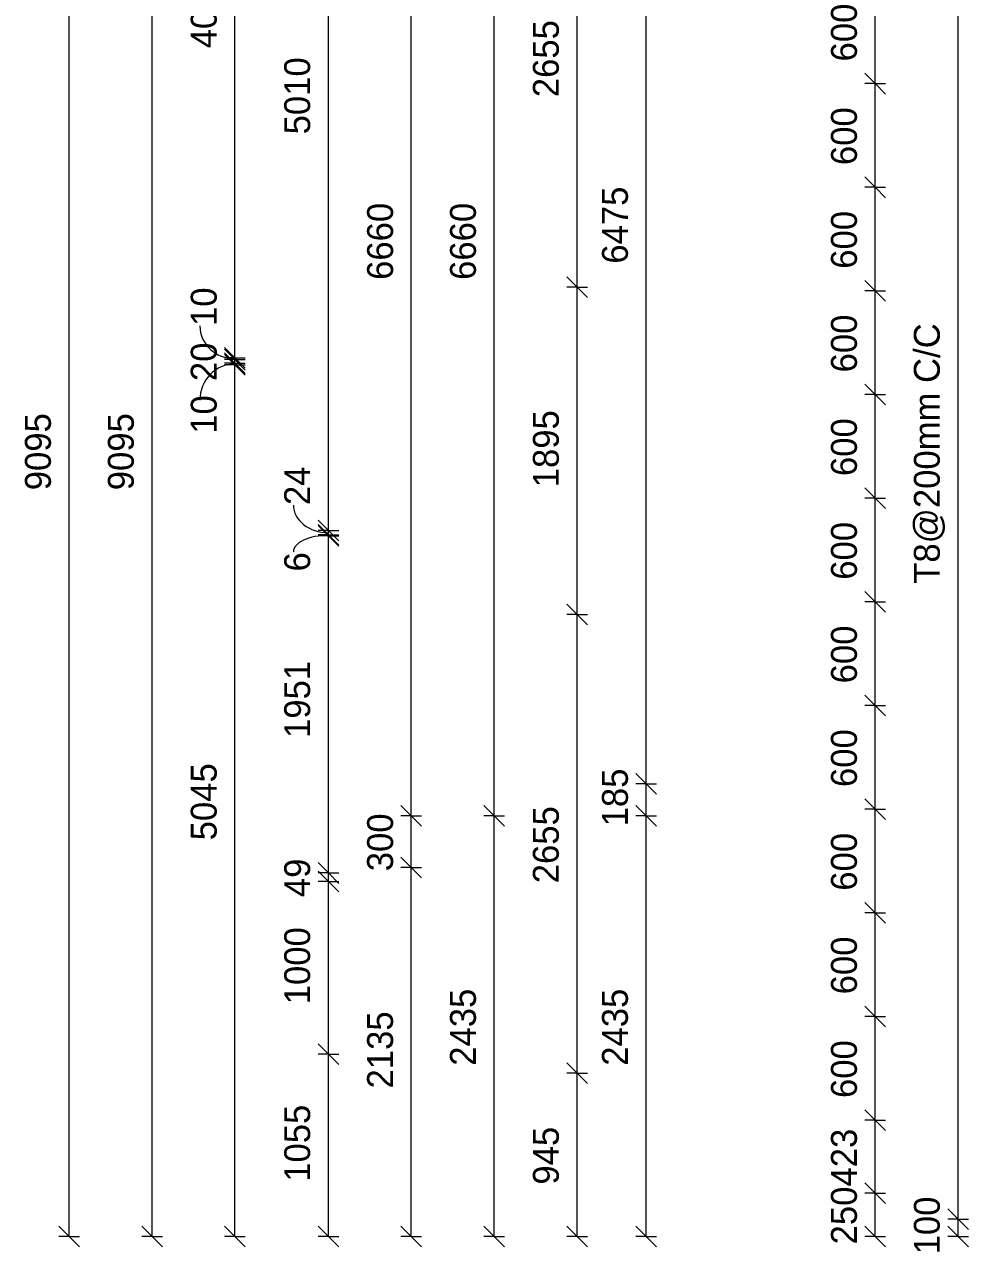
# Model space of a CAD drawing. Header units: millimetres. Extents: x -1213 to 19667, y -2591 to 13692.
# Drawn here: x -1213 to 4252, y -1499 to 5619 of the extents above; entities that cross this region are included whole.
import ezdxf

# ---------------------------------------------------------------- set-up
doc = ezdxf.new("R2010")
doc.units = ezdxf.units.MM
doc.layers.add('A-ANNO-DIMS', color=211, linetype='Continuous', lineweight=9)
doc.layers.add('A-ANNO-DIMS-60', color=211, linetype='Continuous', lineweight=9)
doc.styles.add('Nirmala UI Semilight', font='NirmalaS.ttf', dxfattribs={"height": 150})
doc.dimstyles.new('Arrow_Filled_-_2_5_NI_UI', dxfattribs={"dimscale": 304.8, "dimtxt": 157.104592, "dimasz": 0.393701, "dimexe": 0.19685, "dimexo": 0.0625, "dimgap": 0.19685, "dimtad": 1, "dimdec": 4, "dimzin": 0, "dimdsep": 46, "dimtxsty": 'Nirmala UI Semilight', "dimblk1": 'OBLIQUE', "dimblk2": 'OBLIQUE', "dimsah": 1, "dimcen": 0.09, "dimazin": 0, "dimtfac": 1, "dimtdec": 4, "dimtix": 1, "dimtmove": 0, "dimatfit": 3, "dimfxl": 0.19685, "dimfxlon": 1, "dimtvp": 1, "dimtolj": 1, "dimtzin": 0, "dimarcsym": 2})
doc.dimstyles.new('Arrow_Filled_-_2_5_NI_UI_2', dxfattribs={"dimscale": 304.8, "dimtxt": 157.104592, "dimasz": 0.393701, "dimexe": 0.19685, "dimexo": 0.0625, "dimgap": 0.19685, "dimtad": 1, "dimdec": 4, "dimzin": 0, "dimdsep": 46, "dimtxsty": 'Nirmala UI Semilight', "dimblk1": 'OBLIQUE', "dimblk2": 'OBLIQUE', "dimsah": 1, "dimcen": 0.09, "dimazin": 0, "dimtfac": 1, "dimtdec": 4, "dimtix": 1, "dimtmove": 1, "dimatfit": 3, "dimfxl": 0.19685, "dimfxlon": 1, "dimtvp": 1, "dimtolj": 1, "dimtzin": 0, "dimarcsym": 2})

# ---------------------------------------------------------------- blocks, each defined once
blk = doc.blocks.new('DIMBLOCK1-Elevation Front')
at = {"layer": 'A-ANNO-DIMS-60'}
for p, q in [((1985.8, -450), (1925.8, -390)), ((1985.8, -450), (1925.8, -450)), ((1985.8, -1395), (1985.8, -450)), ((1985.8, -450), (2045.8, -510)), ((1985.8, -450), (2045.8, -450)), ((1985.8, -1395), (1925.8, -1335)), ((1985.8, -1395), (1925.8, -1395)), ((1985.8, -1395), (2045.8, -1455)), ((1985.8, -1395), (2045.8, -1395))]:
    blk.add_line(p, q, dxfattribs=at)
at = {"layer": 'A-ANNO-DIMS-60', "color": 0, "insert": (1730.1, -1095.3), "char_height": 150, "width": 414.756, "attachment_point": 1, "rotation": 90, "line_spacing_factor": 1.142579, "style": 'Nirmala UI Semilight'}
blk.add_mtext('945', dxfattribs=at)
blk = doc.blocks.new('_Oblique')
at = {"color": 0, "linetype": 'ByBlock', "lineweight": -2}
blk.add_line((-0.5, -0.5), (0.5, 0.5), dxfattribs=at)
blk = doc.blocks.new('DIMBLOCK2-Elevation Front')
at = {"layer": 'A-ANNO-DIMS-60'}
for p, q in [((1985.8, 2205), (1925.8, 2265)), ((1985.8, 2205), (1925.8, 2205)), ((1985.8, -450), (1985.8, 2205)), ((1985.8, 2205), (2045.8, 2145)), ((1985.8, 2205), (2045.8, 2205)), ((1985.8, -450), (1925.8, -390)), ((1985.8, -450), (1925.8, -450)), ((1985.8, -450), (2045.8, -510)), ((1985.8, -450), (2045.8, -450))]:
    blk.add_line(p, q, dxfattribs=at)
at = {"layer": 'A-ANNO-DIMS-60', "color": 0, "insert": (1730.1, 649), "char_height": 150, "width": 548.438, "attachment_point": 1, "rotation": 90, "line_spacing_factor": 1.142579, "style": 'Nirmala UI Semilight'}
blk.add_mtext('2655', dxfattribs=at)
blk = doc.blocks.new('DIMBLOCK3-Elevation Front')
at = {"layer": 'A-ANNO-DIMS-60'}
for p, q in [((1985.8, 4100), (1925.8, 4160)), ((1985.8, 4100), (1925.8, 4100)), ((1985.8, 2205), (1985.8, 4100)), ((1985.8, 4100), (2045.8, 4040)), ((1985.8, 4100), (2045.8, 4100)), ((1985.8, 2205), (1925.8, 2265)), ((1985.8, 2205), (1925.8, 2205)), ((1985.8, 2205), (2045.8, 2145)), ((1985.8, 2205), (2045.8, 2205))]:
    blk.add_line(p, q, dxfattribs=at)
at = {"layer": 'A-ANNO-DIMS-60', "color": 0, "insert": (1730.1, 2941.1), "char_height": 150, "width": 507.305, "attachment_point": 1, "rotation": 90, "line_spacing_factor": 1.142579, "style": 'Nirmala UI Semilight'}
blk.add_mtext('1895', dxfattribs=at)
blk = doc.blocks.new('DIMBLOCK4-Elevation Front')
at = {"layer": 'A-ANNO-DIMS-60'}
for p, q in [((1985.8, 6755), (1925.8, 6815)), ((1985.8, 6755), (1925.8, 6755)), ((1985.8, 4100), (1985.8, 6755)), ((1985.8, 6755), (2045.8, 6695)), ((1985.8, 6755), (2045.8, 6755)), ((1985.8, 4100), (1925.8, 4160)), ((1985.8, 4100), (1925.8, 4100)), ((1985.8, 4100), (2045.8, 4040)), ((1985.8, 4100), (2045.8, 4100))]:
    blk.add_line(p, q, dxfattribs=at)
at = {"layer": 'A-ANNO-DIMS-60', "color": 0, "insert": (1730.1, 5199), "char_height": 150, "width": 548.438, "attachment_point": 1, "rotation": 90, "line_spacing_factor": 1.142579, "style": 'Nirmala UI Semilight'}
blk.add_mtext('2655', dxfattribs=at)
blk = doc.blocks.new('DIMBLOCK6-Elevation Front')
at = {"layer": 'A-ANNO-DIMS-60'}
for p, q in [((-955.3, 7700), (-1015.3, 7760)), ((-955.3, 7700), (-1015.3, 7700)), ((-955.3, -1395), (-955.3, 7700)), ((-955.3, 7700), (-895.3, 7640)), ((-955.3, 7700), (-895.3, 7700)), ((-955.3, -1395), (-1015.3, -1335)), ((-955.3, -1395), (-1015.3, -1395)), ((-955.3, -1395), (-895.3, -1455)), ((-955.3, -1395), (-895.3, -1395))]:
    blk.add_line(p, q, dxfattribs=at)
at = {"layer": 'A-ANNO-DIMS-60', "color": 0, "insert": (-1211, 2924), "char_height": 150, "width": 548.438, "attachment_point": 1, "rotation": 90, "line_spacing_factor": 1.142579, "style": 'Nirmala UI Semilight'}
blk.add_mtext('9095', dxfattribs=at)
blk = doc.blocks.new('DIMBLOCK9-Elevation Front')
at = {"layer": 'A-ANNO-DIMS-60'}
for p, q in [((-475.3, 7700), (-535.3, 7760)), ((-475.3, 7700), (-535.3, 7700)), ((-475.3, -1395), (-475.3, 7700)), ((-475.3, 7700), (-415.3, 7640)), ((-475.3, 7700), (-415.3, 7700)), ((-475.3, -1395), (-535.3, -1335)), ((-475.3, -1395), (-535.3, -1395)), ((-475.3, -1395), (-415.3, -1455)), ((-475.3, -1395), (-415.3, -1395))]:
    blk.add_line(p, q, dxfattribs=at)
at = {"layer": 'A-ANNO-DIMS-60', "color": 0, "insert": (-731, 2924), "char_height": 150, "width": 548.438, "attachment_point": 1, "rotation": 90, "line_spacing_factor": 1.142579, "style": 'Nirmala UI Semilight'}
blk.add_mtext('9095', dxfattribs=at)
blk = doc.blocks.new('DIMBLOCK10-Elevation Front')
at = {"layer": 'A-ANNO-DIMS-60'}
for p, q in [((4.7, 3650.1), (-55.3, 3710.1)), ((4.7, 3650.1), (-55.3, 3650.1)), ((4.7, -1395), (4.7, 3650.1)), ((4.7, 3650.1), (64.7, 3590.1)), ((4.7, 3650.1), (64.7, 3650.1)), ((4.7, -1395), (-55.3, -1335)), ((4.7, -1395), (-55.3, -1395)), ((4.7, -1395), (64.7, -1455)), ((4.7, -1395), (64.7, -1395))]:
    blk.add_line(p, q, dxfattribs=at)
at = {"layer": 'A-ANNO-DIMS-60', "color": 0, "insert": (-251, 897.6), "char_height": 150, "width": 551.866, "attachment_point": 1, "rotation": 90, "line_spacing_factor": 1.142579, "style": 'Nirmala UI Semilight'}
blk.add_mtext('5045', dxfattribs=at)
blk = doc.blocks.new('DIMBLOCK11-Elevation Front')
at = {"layer": 'A-ANNO-DIMS-60'}
for p, q in [((4.7, 3660), (-55.3, 3720)), ((4.7, 3650.1), (-55.3, 3710.1)), ((4.7, 3660), (-55.3, 3660)), ((4.7, 3650.1), (-55.3, 3650.1)), ((4.7, 3650.1), (4.7, 3660)), ((4.7, 3660), (64.7, 3600)), ((4.7, 3660), (64.7, 3660)), ((4.7, 3650.1), (64.7, 3590.1)), ((4.7, 3650.1), (64.7, 3650.1))]:
    blk.add_line(p, q, dxfattribs=at)
blk.add_ellipse((4.7, 3445.2), major_axis=(0, 209.9), ratio=0.96645, start_param=0, end_param=1.570796, dxfattribs=at)
at = {"layer": 'A-ANNO-DIMS-60', "color": 0, "insert": (-251, 3250.9), "char_height": 150, "width": 233.086, "attachment_point": 1, "rotation": 90, "line_spacing_factor": 1.142579, "style": 'Nirmala UI Semilight'}
blk.add_mtext('10', dxfattribs=at)
blk = doc.blocks.new('DIMBLOCK12-Elevation Front')
at = {"layer": 'A-ANNO-DIMS-60'}
for p, q in [((4.7, 3680), (-55.3, 3740)), ((4.7, 3660), (-55.3, 3720)), ((4.7, 3680), (-55.3, 3680)), ((4.7, 3660), (-55.3, 3660)), ((4.7, 3660), (4.7, 3680)), ((4.7, 3680), (64.7, 3620)), ((4.7, 3680), (64.7, 3680)), ((4.7, 3660), (64.7, 3600)), ((4.7, 3660), (64.7, 3660))]:
    blk.add_line(p, q, dxfattribs=at)
at = {"layer": 'A-ANNO-DIMS-60', "color": 0, "insert": (-251, 3555.7), "char_height": 150, "width": 274.219, "attachment_point": 1, "rotation": 90, "line_spacing_factor": 1.142579, "style": 'Nirmala UI Semilight'}
blk.add_mtext('20', dxfattribs=at)
blk = doc.blocks.new('DIMBLOCK13-Elevation Front')
at = {"layer": 'A-ANNO-DIMS-60'}
for p, q in [((4.7, 3689.9), (-55.3, 3749.9)), ((4.7, 3680), (-55.3, 3740)), ((4.7, 3689.9), (-55.3, 3689.9)), ((4.7, 3680), (-55.3, 3680)), ((4.7, 3680), (4.7, 3689.9)), ((4.7, 3689.9), (64.7, 3629.9)), ((4.7, 3689.9), (64.7, 3689.9)), ((4.7, 3680), (64.7, 3620)), ((4.7, 3680), (64.7, 3680))]:
    blk.add_line(p, q, dxfattribs=at)
blk.add_ellipse((4.7, 3874.8), major_axis=(202.8, 0), ratio=0.936101, start_param=3.141593, end_param=4.712389, dxfattribs=at)
at = {"layer": 'A-ANNO-DIMS-60', "color": 0, "insert": (-251, 3874.8), "char_height": 150, "width": 233.086, "attachment_point": 1, "rotation": 90, "line_spacing_factor": 1.142579, "style": 'Nirmala UI Semilight'}
blk.add_mtext('10', dxfattribs=at)
blk = doc.blocks.new('DIMBLOCK14-Elevation Front')
at = {"layer": 'A-ANNO-DIMS-60'}
for p, q in [((4.7, 7700), (-55.3, 7760)), ((4.7, 7700), (-55.3, 7700)), ((4.7, 3689.9), (4.7, 7700)), ((4.7, 7700), (64.7, 7640)), ((4.7, 7700), (64.7, 7700)), ((4.7, 3689.9), (-55.3, 3749.9)), ((4.7, 3689.9), (-55.3, 3689.9)), ((4.7, 3689.9), (64.7, 3629.9)), ((4.7, 3689.9), (64.7, 3689.9))]:
    blk.add_line(p, q, dxfattribs=at)
at = {"layer": 'A-ANNO-DIMS-60', "color": 0, "insert": (-251, 5482.2), "char_height": 150, "width": 510.733, "attachment_point": 1, "rotation": 90, "line_spacing_factor": 1.142579, "style": 'Nirmala UI Semilight'}
blk.add_mtext('4010', dxfattribs=at)
blk = doc.blocks.new('DIMBLOCK35-Elevation Front')
at = {"layer": 'A-ANNO-DIMS-60'}
for p, q in [((3711.9, -1145), (3651.9, -1085)), ((3711.9, -1145), (3651.9, -1145)), ((3711.9, -1395), (3711.9, -1145)), ((3711.9, -1145), (3771.9, -1205)), ((3711.9, -1145), (3771.9, -1145)), ((3711.9, -1395), (3651.9, -1335)), ((3711.9, -1395), (3651.9, -1395)), ((3711.9, -1395), (3771.9, -1455)), ((3711.9, -1395), (3771.9, -1395))]:
    blk.add_line(p, q, dxfattribs=at)
at = {"layer": 'A-ANNO-DIMS-60', "color": 0, "insert": (3456.2, -1441.4), "char_height": 150, "width": 411.328, "attachment_point": 1, "rotation": 90, "line_spacing_factor": 1.142579, "style": 'Nirmala UI Semilight'}
blk.add_mtext('250', dxfattribs=at)
blk = doc.blocks.new('DIMBLOCK36-Elevation Front')
at = {"layer": 'A-ANNO-DIMS-60'}
for p, q in [((3711.9, -722.5), (3651.9, -662.5)), ((3711.9, -722.5), (3651.9, -722.5)), ((3711.9, -1145), (3711.9, -722.5)), ((3711.9, -722.5), (3771.9, -782.5)), ((3711.9, -722.5), (3771.9, -722.5)), ((3711.9, -1145), (3651.9, -1085)), ((3711.9, -1145), (3651.9, -1145)), ((3711.9, -1145), (3771.9, -1205)), ((3711.9, -1145), (3771.9, -1145))]:
    blk.add_line(p, q, dxfattribs=at)
at = {"layer": 'A-ANNO-DIMS-60', "color": 0, "insert": (3456.2, -1106.6), "char_height": 150, "width": 414.756, "attachment_point": 1, "rotation": 90, "line_spacing_factor": 1.142579, "style": 'Nirmala UI Semilight'}
blk.add_mtext('423', dxfattribs=at)
blk = doc.blocks.new('DIMBLOCK37-Elevation Front')
at = {"layer": 'A-ANNO-DIMS-60'}
for p, q in [((3711.9, -122.5), (3651.9, -62.5)), ((3711.9, -122.5), (3651.9, -122.5)), ((3711.9, -722.5), (3711.9, -122.5)), ((3711.9, -122.5), (3771.9, -182.5)), ((3711.9, -122.5), (3771.9, -122.5)), ((3711.9, -722.5), (3651.9, -662.5)), ((3711.9, -722.5), (3651.9, -722.5)), ((3711.9, -722.5), (3771.9, -782.5)), ((3711.9, -722.5), (3771.9, -722.5))]:
    blk.add_line(p, q, dxfattribs=at)
at = {"layer": 'A-ANNO-DIMS-60', "color": 0, "insert": (3456.2, -593.9), "char_height": 150, "width": 411.328, "attachment_point": 1, "rotation": 90, "line_spacing_factor": 1.142579, "style": 'Nirmala UI Semilight'}
blk.add_mtext('600', dxfattribs=at)
blk = doc.blocks.new('DIMBLOCK38-Elevation Front')
at = {"layer": 'A-ANNO-DIMS-60'}
for p, q in [((3711.9, 477.5), (3651.9, 537.5)), ((3711.9, 477.5), (3651.9, 477.5)), ((3711.9, -122.5), (3711.9, 477.5)), ((3711.9, 477.5), (3771.9, 417.5)), ((3711.9, 477.5), (3771.9, 477.5)), ((3711.9, -122.5), (3651.9, -62.5)), ((3711.9, -122.5), (3651.9, -122.5)), ((3711.9, -122.5), (3771.9, -182.5)), ((3711.9, -122.5), (3771.9, -122.5))]:
    blk.add_line(p, q, dxfattribs=at)
at = {"layer": 'A-ANNO-DIMS-60', "color": 0, "insert": (3456.2, 6.1), "char_height": 150, "width": 411.328, "attachment_point": 1, "rotation": 90, "line_spacing_factor": 1.142579, "style": 'Nirmala UI Semilight'}
blk.add_mtext('600', dxfattribs=at)
blk = doc.blocks.new('DIMBLOCK39-Elevation Front')
at = {"layer": 'A-ANNO-DIMS-60'}
for p, q in [((3711.9, 1077.5), (3651.9, 1137.5)), ((3711.9, 1077.5), (3651.9, 1077.5)), ((3711.9, 477.5), (3711.9, 1077.5)), ((3711.9, 1077.5), (3771.9, 1017.5)), ((3711.9, 1077.5), (3771.9, 1077.5)), ((3711.9, 477.5), (3651.9, 537.5)), ((3711.9, 477.5), (3651.9, 477.5)), ((3711.9, 477.5), (3771.9, 417.5)), ((3711.9, 477.5), (3771.9, 477.5))]:
    blk.add_line(p, q, dxfattribs=at)
at = {"layer": 'A-ANNO-DIMS-60', "color": 0, "insert": (3456.2, 606.1), "char_height": 150, "width": 411.328, "attachment_point": 1, "rotation": 90, "line_spacing_factor": 1.142579, "style": 'Nirmala UI Semilight'}
blk.add_mtext('600', dxfattribs=at)
blk = doc.blocks.new('DIMBLOCK40-Elevation Front')
at = {"layer": 'A-ANNO-DIMS-60'}
for p, q in [((3711.9, 1677.5), (3651.9, 1737.5)), ((3711.9, 1677.5), (3651.9, 1677.5)), ((3711.9, 1077.5), (3711.9, 1677.5)), ((3711.9, 1677.5), (3771.9, 1617.5)), ((3711.9, 1677.5), (3771.9, 1677.5)), ((3711.9, 1077.5), (3651.9, 1137.5)), ((3711.9, 1077.5), (3651.9, 1077.5)), ((3711.9, 1077.5), (3771.9, 1017.5)), ((3711.9, 1077.5), (3771.9, 1077.5))]:
    blk.add_line(p, q, dxfattribs=at)
at = {"layer": 'A-ANNO-DIMS-60', "color": 0, "insert": (3456.2, 1206.1), "char_height": 150, "width": 411.328, "attachment_point": 1, "rotation": 90, "line_spacing_factor": 1.142579, "style": 'Nirmala UI Semilight'}
blk.add_mtext('600', dxfattribs=at)
blk = doc.blocks.new('DIMBLOCK41-Elevation Front')
at = {"layer": 'A-ANNO-DIMS-60'}
for p, q in [((3711.9, 2277.5), (3651.9, 2337.5)), ((3711.9, 2277.5), (3651.9, 2277.5)), ((3711.9, 1677.5), (3711.9, 2277.5)), ((3711.9, 2277.5), (3771.9, 2217.5)), ((3711.9, 2277.5), (3771.9, 2277.5)), ((3711.9, 1677.5), (3651.9, 1737.5)), ((3711.9, 1677.5), (3651.9, 1677.5)), ((3711.9, 1677.5), (3771.9, 1617.5)), ((3711.9, 1677.5), (3771.9, 1677.5))]:
    blk.add_line(p, q, dxfattribs=at)
at = {"layer": 'A-ANNO-DIMS-60', "color": 0, "insert": (3456.2, 1806.1), "char_height": 150, "width": 411.328, "attachment_point": 1, "rotation": 90, "line_spacing_factor": 1.142579, "style": 'Nirmala UI Semilight'}
blk.add_mtext('600', dxfattribs=at)
blk = doc.blocks.new('DIMBLOCK42-Elevation Front')
at = {"layer": 'A-ANNO-DIMS-60'}
for p, q in [((3711.9, 2877.5), (3651.9, 2937.5)), ((3711.9, 2877.5), (3651.9, 2877.5)), ((3711.9, 2277.5), (3711.9, 2877.5)), ((3711.9, 2877.5), (3771.9, 2817.5)), ((3711.9, 2877.5), (3771.9, 2877.5)), ((3711.9, 2277.5), (3651.9, 2337.5)), ((3711.9, 2277.5), (3651.9, 2277.5)), ((3711.9, 2277.5), (3771.9, 2217.5)), ((3711.9, 2277.5), (3771.9, 2277.5))]:
    blk.add_line(p, q, dxfattribs=at)
at = {"layer": 'A-ANNO-DIMS-60', "color": 0, "insert": (3456.2, 2406.1), "char_height": 150, "width": 411.328, "attachment_point": 1, "rotation": 90, "line_spacing_factor": 1.142579, "style": 'Nirmala UI Semilight'}
blk.add_mtext('600', dxfattribs=at)
blk = doc.blocks.new('DIMBLOCK43-Elevation Front')
at = {"layer": 'A-ANNO-DIMS-60'}
for p, q in [((3711.9, 3477.5), (3651.9, 3537.5)), ((3711.9, 3477.5), (3651.9, 3477.5)), ((3711.9, 2877.5), (3711.9, 3477.5)), ((3711.9, 3477.5), (3771.9, 3417.5)), ((3711.9, 3477.5), (3771.9, 3477.5)), ((3711.9, 2877.5), (3651.9, 2937.5)), ((3711.9, 2877.5), (3651.9, 2877.5)), ((3711.9, 2877.5), (3771.9, 2817.5)), ((3711.9, 2877.5), (3771.9, 2877.5))]:
    blk.add_line(p, q, dxfattribs=at)
at = {"layer": 'A-ANNO-DIMS-60', "color": 0, "insert": (3456.2, 3006.1), "char_height": 150, "width": 411.328, "attachment_point": 1, "rotation": 90, "line_spacing_factor": 1.142579, "style": 'Nirmala UI Semilight'}
blk.add_mtext('600', dxfattribs=at)
blk = doc.blocks.new('DIMBLOCK44-Elevation Front')
at = {"layer": 'A-ANNO-DIMS-60'}
for p, q in [((3711.9, 4077.5), (3651.9, 4137.5)), ((3711.9, 4077.5), (3651.9, 4077.5)), ((3711.9, 3477.5), (3711.9, 4077.5)), ((3711.9, 4077.5), (3771.9, 4017.5)), ((3711.9, 4077.5), (3771.9, 4077.5)), ((3711.9, 3477.5), (3651.9, 3537.5)), ((3711.9, 3477.5), (3651.9, 3477.5)), ((3711.9, 3477.5), (3771.9, 3417.5)), ((3711.9, 3477.5), (3771.9, 3477.5))]:
    blk.add_line(p, q, dxfattribs=at)
at = {"layer": 'A-ANNO-DIMS-60', "color": 0, "insert": (3456.2, 3606.1), "char_height": 150, "width": 411.328, "attachment_point": 1, "rotation": 90, "line_spacing_factor": 1.142579, "style": 'Nirmala UI Semilight'}
blk.add_mtext('600', dxfattribs=at)
blk = doc.blocks.new('DIMBLOCK45-Elevation Front')
at = {"layer": 'A-ANNO-DIMS-60'}
for p, q in [((3711.9, 4677.5), (3651.9, 4737.5)), ((3711.9, 4677.5), (3651.9, 4677.5)), ((3711.9, 4077.5), (3711.9, 4677.5)), ((3711.9, 4677.5), (3771.9, 4617.5)), ((3711.9, 4677.5), (3771.9, 4677.5)), ((3711.9, 4077.5), (3651.9, 4137.5)), ((3711.9, 4077.5), (3651.9, 4077.5)), ((3711.9, 4077.5), (3771.9, 4017.5)), ((3711.9, 4077.5), (3771.9, 4077.5))]:
    blk.add_line(p, q, dxfattribs=at)
at = {"layer": 'A-ANNO-DIMS-60', "color": 0, "insert": (3456.2, 4206.1), "char_height": 150, "width": 411.328, "attachment_point": 1, "rotation": 90, "line_spacing_factor": 1.142579, "style": 'Nirmala UI Semilight'}
blk.add_mtext('600', dxfattribs=at)
blk = doc.blocks.new('DIMBLOCK46-Elevation Front')
at = {"layer": 'A-ANNO-DIMS-60'}
for p, q in [((3711.9, 5277.5), (3651.9, 5337.5)), ((3711.9, 5277.5), (3651.9, 5277.5)), ((3711.9, 4677.5), (3711.9, 5277.5)), ((3711.9, 5277.5), (3771.9, 5217.5)), ((3711.9, 5277.5), (3771.9, 5277.5)), ((3711.9, 4677.5), (3651.9, 4737.5)), ((3711.9, 4677.5), (3651.9, 4677.5)), ((3711.9, 4677.5), (3771.9, 4617.5)), ((3711.9, 4677.5), (3771.9, 4677.5))]:
    blk.add_line(p, q, dxfattribs=at)
at = {"layer": 'A-ANNO-DIMS-60', "color": 0, "insert": (3456.2, 4806.1), "char_height": 150, "width": 411.328, "attachment_point": 1, "rotation": 90, "line_spacing_factor": 1.142579, "style": 'Nirmala UI Semilight'}
blk.add_mtext('600', dxfattribs=at)
blk = doc.blocks.new('DIMBLOCK47-Elevation Front')
at = {"layer": 'A-ANNO-DIMS-60'}
for p, q in [((3711.9, 5877.5), (3651.9, 5937.5)), ((3711.9, 5877.5), (3651.9, 5877.5)), ((3711.9, 5277.5), (3711.9, 5877.5)), ((3711.9, 5877.5), (3771.9, 5817.5)), ((3711.9, 5877.5), (3771.9, 5877.5)), ((3711.9, 5277.5), (3651.9, 5337.5)), ((3711.9, 5277.5), (3651.9, 5277.5)), ((3711.9, 5277.5), (3771.9, 5217.5)), ((3711.9, 5277.5), (3771.9, 5277.5))]:
    blk.add_line(p, q, dxfattribs=at)
at = {"layer": 'A-ANNO-DIMS-60', "color": 0, "insert": (3456.2, 5406.1), "char_height": 150, "width": 411.328, "attachment_point": 1, "rotation": 90, "line_spacing_factor": 1.142579, "style": 'Nirmala UI Semilight'}
blk.add_mtext('600', dxfattribs=at)
blk = doc.blocks.new('DIMBLOCK52-Elevation Front')
at = {"layer": 'A-ANNO-DIMS-60'}
for p, q in [((4191.9, -1295), (4131.9, -1235)), ((4191.9, -1295), (4131.9, -1295)), ((4191.9, -1395), (4131.9, -1335)), ((4191.9, -1395), (4191.9, -1295)), ((4191.9, -1295), (4251.9, -1355)), ((4191.9, -1295), (4251.9, -1295)), ((4191.9, -1395), (4131.9, -1395)), ((4191.9, -1395), (4251.9, -1455)), ((4191.9, -1395), (4251.9, -1395))]:
    blk.add_line(p, q, dxfattribs=at)
at = {"layer": 'A-ANNO-DIMS-60', "color": 0, "insert": (3936.2, -1499.2), "char_height": 150, "width": 370.196, "attachment_point": 1, "rotation": 90, "line_spacing_factor": 1.142579, "style": 'Nirmala UI Semilight'}
blk.add_mtext('100', dxfattribs=at)
blk = doc.blocks.new('DIMBLOCK53-Elevation Front')
at = {"layer": 'A-ANNO-DIMS-60'}
for p, q in [((4191.9, 7600), (4131.9, 7660)), ((4191.9, 7600), (4131.9, 7600)), ((4191.9, -1295), (4191.9, 7600)), ((4191.9, 7600), (4251.9, 7540)), ((4191.9, 7600), (4251.9, 7600)), ((4191.9, -1295), (4131.9, -1235)), ((4191.9, -1295), (4131.9, -1295)), ((4191.9, -1295), (4251.9, -1355)), ((4191.9, -1295), (4251.9, -1295))]:
    blk.add_line(p, q, dxfattribs=at)
at = {"layer": 'A-ANNO-DIMS-60', "color": 0, "insert": (3936.2, 2382.7), "char_height": 150, "width": 1847.55, "attachment_point": 1, "rotation": 90, "line_spacing_factor": 1.142579, "style": 'Nirmala UI Semilight'}
blk.add_mtext('T8@200mm C/C', dxfattribs=at)
blk = doc.blocks.new('DIMBLOCK103-Elevation Front')
at = {"layer": 'A-ANNO-DIMS-60'}
for p, q in [((2385.8, 1040), (2325.8, 1100)), ((2385.8, 1040), (2325.8, 1040)), ((2385.8, -1395), (2385.8, 1040)), ((2385.8, 1040), (2445.8, 980)), ((2385.8, 1040), (2445.8, 1040)), ((2385.8, -1395), (2325.8, -1335)), ((2385.8, -1395), (2325.8, -1395)), ((2385.8, -1395), (2445.8, -1455)), ((2385.8, -1395), (2445.8, -1395))]:
    blk.add_line(p, q, dxfattribs=at)
at = {"layer": 'A-ANNO-DIMS-60', "color": 0, "insert": (2130.1, -407.4), "char_height": 150, "width": 551.866, "attachment_point": 1, "rotation": 90, "line_spacing_factor": 1.142579, "style": 'Nirmala UI Semilight'}
blk.add_mtext('2435', dxfattribs=at)
blk = doc.blocks.new('DIMBLOCK104-Elevation Front')
at = {"layer": 'A-ANNO-DIMS-60'}
for p, q in [((2385.8, 1225), (2325.8, 1285)), ((2385.8, 1225), (2325.8, 1225)), ((2385.8, 1040), (2385.8, 1225)), ((2385.8, 1225), (2445.8, 1165)), ((2385.8, 1225), (2445.8, 1225)), ((2385.8, 1040), (2325.8, 1100)), ((2385.8, 1040), (2325.8, 1040)), ((2385.8, 1040), (2445.8, 980)), ((2385.8, 1040), (2445.8, 1040))]:
    blk.add_line(p, q, dxfattribs=at)
at = {"layer": 'A-ANNO-DIMS-60', "color": 0, "insert": (2130.1, 978.3), "char_height": 150, "width": 370.196, "attachment_point": 1, "rotation": 90, "line_spacing_factor": 1.142579, "style": 'Nirmala UI Semilight'}
blk.add_mtext('185', dxfattribs=at)
blk = doc.blocks.new('DIMBLOCK105-Elevation Front')
at = {"layer": 'A-ANNO-DIMS-60'}
for p, q in [((2385.8, 7700), (2325.8, 7760)), ((2385.8, 7700), (2325.8, 7700)), ((2385.8, 1225), (2385.8, 7700)), ((2385.8, 7700), (2445.8, 7640)), ((2385.8, 7700), (2445.8, 7700)), ((2385.8, 1225), (2325.8, 1285)), ((2385.8, 1225), (2325.8, 1225)), ((2385.8, 1225), (2445.8, 1165)), ((2385.8, 1225), (2445.8, 1225))]:
    blk.add_line(p, q, dxfattribs=at)
at = {"layer": 'A-ANNO-DIMS-60', "color": 0, "insert": (2130.1, 4235.4), "char_height": 150, "width": 545.01, "attachment_point": 1, "rotation": 90, "line_spacing_factor": 1.142579, "style": 'Nirmala UI Semilight'}
blk.add_mtext('6475', dxfattribs=at)
blk = doc.blocks.new('DIMBLOCK106-Elevation Front')
at = {"layer": 'A-ANNO-DIMS-60'}
for p, q in [((1505.8, 1040), (1445.8, 1100)), ((1505.8, 1040), (1445.8, 1040)), ((1505.8, -1395), (1505.8, 1040)), ((1505.8, 1040), (1565.8, 980)), ((1505.8, 1040), (1565.8, 1040)), ((1505.8, -1395), (1445.8, -1335)), ((1505.8, -1395), (1445.8, -1395)), ((1505.8, -1395), (1565.8, -1455)), ((1505.8, -1395), (1565.8, -1395))]:
    blk.add_line(p, q, dxfattribs=at)
at = {"layer": 'A-ANNO-DIMS-60', "color": 0, "insert": (1250.1, -407.4), "char_height": 150, "width": 551.866, "attachment_point": 1, "rotation": 90, "line_spacing_factor": 1.142579, "style": 'Nirmala UI Semilight'}
blk.add_mtext('2435', dxfattribs=at)
blk = doc.blocks.new('DIMBLOCK107-Elevation Front')
at = {"layer": 'A-ANNO-DIMS-60'}
for p, q in [((1505.8, 7700), (1445.8, 7760)), ((1505.8, 7700), (1445.8, 7700)), ((1505.8, 1040), (1505.8, 7700)), ((1505.8, 7700), (1565.8, 7640)), ((1505.8, 7700), (1565.8, 7700)), ((1505.8, 1040), (1445.8, 1100)), ((1505.8, 1040), (1445.8, 1040)), ((1505.8, 1040), (1565.8, 980)), ((1505.8, 1040), (1565.8, 1040))]:
    blk.add_line(p, q, dxfattribs=at)
at = {"layer": 'A-ANNO-DIMS-60', "color": 0, "insert": (1250.1, 4141.5), "char_height": 150, "width": 548.438, "attachment_point": 1, "rotation": 90, "line_spacing_factor": 1.142579, "style": 'Nirmala UI Semilight'}
blk.add_mtext('6660', dxfattribs=at)
blk = doc.blocks.new('DIMBLOCK108-Elevation Front')
at = {"layer": 'A-ANNO-DIMS-60'}
for p, q in [((1025.8, 740), (965.8, 800)), ((1025.8, 740), (965.8, 740)), ((1025.8, -1395), (1025.8, 740)), ((1025.8, 740), (1085.8, 680)), ((1025.8, 740), (1085.8, 740)), ((1025.8, -1395), (965.8, -1335)), ((1025.8, -1395), (965.8, -1395)), ((1025.8, -1395), (1085.8, -1455)), ((1025.8, -1395), (1085.8, -1395))]:
    blk.add_line(p, q, dxfattribs=at)
at = {"layer": 'A-ANNO-DIMS-60', "color": 0, "insert": (770.1, -538.9), "char_height": 150, "width": 507.305, "attachment_point": 1, "rotation": 90, "line_spacing_factor": 1.142579, "style": 'Nirmala UI Semilight'}
blk.add_mtext('2135', dxfattribs=at)
blk = doc.blocks.new('DIMBLOCK109-Elevation Front')
at = {"layer": 'A-ANNO-DIMS-60'}
for p, q in [((1025.8, 1040), (965.8, 1100)), ((1025.8, 1040), (965.8, 1040)), ((1025.8, 740), (1025.8, 1040)), ((1025.8, 1040), (1085.8, 980)), ((1025.8, 1040), (1085.8, 1040)), ((1025.8, 740), (965.8, 800)), ((1025.8, 740), (965.8, 740)), ((1025.8, 740), (1085.8, 680)), ((1025.8, 740), (1085.8, 740))]:
    blk.add_line(p, q, dxfattribs=at)
at = {"layer": 'A-ANNO-DIMS-60', "color": 0, "insert": (770.1, 718.6), "char_height": 150, "width": 411.328, "attachment_point": 1, "rotation": 90, "line_spacing_factor": 1.142579, "style": 'Nirmala UI Semilight'}
blk.add_mtext('300', dxfattribs=at)
blk = doc.blocks.new('DIMBLOCK110-Elevation Front')
at = {"layer": 'A-ANNO-DIMS-60'}
for p, q in [((1025.8, 7700), (965.8, 7760)), ((1025.8, 7700), (965.8, 7700)), ((1025.8, 1040), (1025.8, 7700)), ((1025.8, 7700), (1085.8, 7640)), ((1025.8, 7700), (1085.8, 7700)), ((1025.8, 1040), (965.8, 1100)), ((1025.8, 1040), (965.8, 1040)), ((1025.8, 1040), (1085.8, 980)), ((1025.8, 1040), (1085.8, 1040))]:
    blk.add_line(p, q, dxfattribs=at)
at = {"layer": 'A-ANNO-DIMS-60', "color": 0, "insert": (770.1, 4141.5), "char_height": 150, "width": 548.438, "attachment_point": 1, "rotation": 90, "line_spacing_factor": 1.142579, "style": 'Nirmala UI Semilight'}
blk.add_mtext('6660', dxfattribs=at)
blk = doc.blocks.new('DIMBLOCK111-Elevation Front')
at = {"layer": 'A-ANNO-DIMS-60'}
for p, q in [((545.8, -340), (485.8, -280)), ((545.8, -340), (485.8, -340)), ((545.8, -1395), (545.8, -340)), ((545.8, -340), (605.8, -400)), ((545.8, -340), (605.8, -340)), ((545.8, -1395), (485.8, -1335)), ((545.8, -1395), (485.8, -1395)), ((545.8, -1395), (605.8, -1455)), ((545.8, -1395), (605.8, -1395))]:
    blk.add_line(p, q, dxfattribs=at)
at = {"layer": 'A-ANNO-DIMS-60', "color": 0, "insert": (290.1, -1078.9), "char_height": 150, "width": 507.305, "attachment_point": 1, "rotation": 90, "line_spacing_factor": 1.142579, "style": 'Nirmala UI Semilight'}
blk.add_mtext('1055', dxfattribs=at)
blk = doc.blocks.new('DIMBLOCK112-Elevation Front')
at = {"layer": 'A-ANNO-DIMS-60'}
for p, q in [((545.8, 660), (485.8, 720)), ((545.8, 660), (485.8, 660)), ((545.8, -340), (545.8, 660)), ((545.8, 660), (605.8, 600)), ((545.8, 660), (605.8, 660)), ((545.8, -340), (485.8, -280)), ((545.8, -340), (485.8, -340)), ((545.8, -340), (605.8, -400)), ((545.8, -340), (605.8, -340))]:
    blk.add_line(p, q, dxfattribs=at)
at = {"layer": 'A-ANNO-DIMS-60', "color": 0, "insert": (290.1, -51.4), "char_height": 150, "width": 507.305, "attachment_point": 1, "rotation": 90, "line_spacing_factor": 1.142579, "style": 'Nirmala UI Semilight'}
blk.add_mtext('1000', dxfattribs=at)
blk = doc.blocks.new('DIMBLOCK113-Elevation Front')
at = {"layer": 'A-ANNO-DIMS-60'}
for p, q in [((545.8, 708.5), (485.8, 768.5)), ((545.8, 660), (485.8, 720)), ((545.8, 708.5), (485.8, 708.5)), ((545.8, 660), (485.8, 660)), ((545.8, 660), (545.8, 708.5)), ((545.8, 708.5), (605.8, 648.5)), ((545.8, 708.5), (605.8, 708.5)), ((545.8, 660), (605.8, 600)), ((545.8, 660), (605.8, 660))]:
    blk.add_line(p, q, dxfattribs=at)
at = {"layer": 'A-ANNO-DIMS-60', "color": 0, "insert": (290.1, 568.6), "char_height": 150, "width": 277.647, "attachment_point": 1, "rotation": 90, "line_spacing_factor": 1.142579, "style": 'Nirmala UI Semilight'}
blk.add_mtext('49', dxfattribs=at)
blk = doc.blocks.new('DIMBLOCK114-Elevation Front')
at = {"layer": 'A-ANNO-DIMS-60'}
for p, q in [((545.8, 2660), (485.8, 2720)), ((545.8, 2660), (485.8, 2660)), ((545.8, 708.5), (545.8, 2660)), ((545.8, 2660), (605.8, 2600)), ((545.8, 2660), (605.8, 2660)), ((545.8, 708.5), (485.8, 768.5)), ((545.8, 708.5), (485.8, 708.5)), ((545.8, 708.5), (605.8, 648.5)), ((545.8, 708.5), (605.8, 708.5))]:
    blk.add_line(p, q, dxfattribs=at)
at = {"layer": 'A-ANNO-DIMS-60', "color": 0, "insert": (290.1, 1490), "char_height": 150, "width": 466.172, "attachment_point": 1, "rotation": 90, "line_spacing_factor": 1.142579, "style": 'Nirmala UI Semilight'}
blk.add_mtext('1951', dxfattribs=at)
blk = doc.blocks.new('DIMBLOCK115-Elevation Front')
at = {"layer": 'A-ANNO-DIMS-60'}
for p, q in [((545.8, 2666.1), (485.8, 2726.1)), ((545.8, 2660), (485.8, 2720)), ((545.8, 2666.1), (485.8, 2666.1)), ((545.8, 2660), (485.8, 2660)), ((545.8, 2660), (545.8, 2666.1)), ((545.8, 2666.1), (605.8, 2606.1)), ((545.8, 2666.1), (605.8, 2666.1)), ((545.8, 2660), (605.8, 2600)), ((545.8, 2660), (605.8, 2660))]:
    blk.add_line(p, q, dxfattribs=at)
blk.add_ellipse((545.8, 2568), major_axis=(202.8, 0), ratio=0.468474, start_param=1.570796, end_param=3.141593, dxfattribs=at)
at = {"layer": 'A-ANNO-DIMS-60', "color": 0, "insert": (290.1, 2453.8), "char_height": 150, "width": 137.109, "attachment_point": 1, "rotation": 90, "line_spacing_factor": 1.142579, "style": 'Nirmala UI Semilight'}
blk.add_mtext('6', dxfattribs=at)
blk = doc.blocks.new('DIMBLOCK116-Elevation Front')
at = {"layer": 'A-ANNO-DIMS-60'}
for p, q in [((545.8, 2690.5), (485.8, 2750.5)), ((545.8, 2666.1), (485.8, 2726.1)), ((545.8, 2690.5), (485.8, 2690.5)), ((545.8, 2666.1), (485.8, 2666.1)), ((545.8, 2666.1), (545.8, 2690.5)), ((545.8, 2690.5), (605.8, 2630.5)), ((545.8, 2690.5), (605.8, 2690.5)), ((545.8, 2666.1), (605.8, 2606.1)), ((545.8, 2666.1), (605.8, 2666.1))]:
    blk.add_line(p, q, dxfattribs=at)
blk.add_ellipse((545.8, 2838.3), major_axis=(202.8, 0), ratio=0.789068, start_param=3.141593, end_param=4.712389, dxfattribs=at)
at = {"layer": 'A-ANNO-DIMS-60', "color": 0, "insert": (290.1, 2838.3), "char_height": 150, "width": 277.647, "attachment_point": 1, "rotation": 90, "line_spacing_factor": 1.142579, "style": 'Nirmala UI Semilight'}
blk.add_mtext('24', dxfattribs=at)
blk = doc.blocks.new('DIMBLOCK117-Elevation Front')
at = {"layer": 'A-ANNO-DIMS-60'}
for p, q in [((545.8, 7700), (485.8, 7760)), ((545.8, 7700), (485.8, 7700)), ((545.8, 2690.5), (545.8, 7700)), ((545.8, 7700), (605.8, 7640)), ((545.8, 7700), (605.8, 7700)), ((545.8, 2690.5), (485.8, 2750.5)), ((545.8, 2690.5), (485.8, 2690.5)), ((545.8, 2690.5), (605.8, 2630.5)), ((545.8, 2690.5), (605.8, 2690.5))]:
    blk.add_line(p, q, dxfattribs=at)
at = {"layer": 'A-ANNO-DIMS-60', "color": 0, "insert": (290.1, 4983.9), "char_height": 150, "width": 507.305, "attachment_point": 1, "rotation": 90, "line_spacing_factor": 1.142579, "style": 'Nirmala UI Semilight'}
blk.add_mtext('5010', dxfattribs=at)

msp = doc.modelspace()

# ---------------------------------------------------------------- dimensions: what is measured, and where the dimension line sits
at = {"layer": 'A-ANNO-DIMS'}
for base, p1, p2, override, picture, middle in [((-955.32522, 7700), (-895.32522, -1395), (-895.32522, 7700), {"dimpost": '<>', "dimfxl": 9095}, 'DIMBLOCK6-Elevation Front', (-1092.88798, 3152.5)), ((-475.32522, 7700), (-415.32522, -1395), (-415.32522, 7700), {"dimpost": '<>', "dimfxl": 9095}, 'DIMBLOCK9-Elevation Front', (-612.88798, 3152.5)), ((4.67478, 7700), (64.67478, 3689.94073), (64.67478, 7700), {"dimpost": '<>', "dimfxl": 4010.059273}, 'DIMBLOCK14-Elevation Front', (-133.25409, 5694.97036)), ((545.81788, 7700), (605.81788, 2690.46181), (605.81788, 7700), {"dimpost": '<>', "dimfxl": 5009.538188}, 'DIMBLOCK117-Elevation Front', (407.88901, 5195.23091)), ((1025.81788, 7700), (1085.81788, 1040), (1085.81788, 7700), {"dimpost": '<>', "dimfxl": 6660}, 'DIMBLOCK110-Elevation Front', (888.25512, 4370)), ((1505.81788, 7700), (1565.81788, 1040), (1565.81788, 7700), {"dimpost": '<>', "dimfxl": 6660}, 'DIMBLOCK107-Elevation Front', (1368.25512, 4370)), ((2385.81788, 7700), (2445.81788, 1225), (2445.81788, 7700), {"dimpost": '<>', "dimfxl": 6475}, 'DIMBLOCK105-Elevation Front', (2248.25512, 4462.5)), ((1985.81788, 6755), (2045.81788, 4100), (2045.81788, 6755), {"dimpost": '<>', "dimfxl": 2655}, 'DIMBLOCK4-Elevation Front', (1848.25512, 5427.5)), ((3711.86569, 5877.50781), (3771.86569, 5277.50781), (3771.86569, 5877.50781), {"dimpost": '<>', "dimfxl": 600}, 'DIMBLOCK47-Elevation Front', (3574.30293, 5577.50781)), ((3711.86569, 5277.50781), (3771.86569, 4677.50781), (3771.86569, 5277.50781), {"dimpost": '<>', "dimfxl": 600}, 'DIMBLOCK46-Elevation Front', (3574.30293, 4977.50781)), ((3711.86569, 4677.50781), (3771.86569, 4077.50781), (3771.86569, 4677.50781), {"dimpost": '<>', "dimfxl": 600}, 'DIMBLOCK45-Elevation Front', (3574.30293, 4377.50781)), ((1985.81788, 4100), (2045.81788, 2205), (2045.81788, 4100), {"dimpost": '<>', "dimfxl": 1895}, 'DIMBLOCK3-Elevation Front', (1847.83671, 3152.5)), ((3711.86569, 4077.50781), (3771.86569, 3477.50781), (3771.86569, 4077.50781), {"dimpost": '<>', "dimfxl": 600}, 'DIMBLOCK44-Elevation Front', (3574.30293, 3777.50781)), ((4.67478, 3680), (64.67478, 3660), (64.67478, 3680), {"dimpost": '<>', "dimfxl": 20}, 'DIMBLOCK12-Elevation Front', (-132.83568, 3670)), ((4.67478, 3650.05927), (64.67478, -1395), (64.67478, 3650.05927), {"dimpost": '<>', "dimfxl": 5045.059273}, 'DIMBLOCK10-Elevation Front', (-132.83568, 1127.52964)), ((3711.86569, 3477.50781), (3771.86569, 2877.50781), (3771.86569, 3477.50781), {"dimpost": '<>', "dimfxl": 600}, 'DIMBLOCK43-Elevation Front', (3574.30293, 3177.50781)), ((3711.86569, 2877.50781), (3771.86569, 2277.50781), (3771.86569, 2877.50781), {"dimpost": '<>', "dimfxl": 600}, 'DIMBLOCK42-Elevation Front', (3574.30293, 2577.50781)), ((545.81788, 2660), (605.81788, 708.5228), (605.81788, 2660), {"dimpost": '<>', "dimfxl": 1951.477198}, 'DIMBLOCK114-Elevation Front', (407.83671, 1684.2614)), ((3711.86569, 2277.50781), (3771.86569, 1677.50781), (3771.86569, 2277.50781), {"dimpost": '<>', "dimfxl": 600}, 'DIMBLOCK41-Elevation Front', (3574.30293, 1977.50781)), ((1985.81788, 2205), (2045.81788, -450), (2045.81788, 2205), {"dimpost": '<>', "dimfxl": 2655}, 'DIMBLOCK2-Elevation Front', (1848.25512, 877.5)), ((3711.86569, 1677.50781), (3771.86569, 1077.50781), (3771.86569, 1677.50781), {"dimpost": '<>', "dimfxl": 600}, 'DIMBLOCK40-Elevation Front', (3574.30293, 1377.50781)), ((2385.81788, 1225), (2445.81788, 1040), (2445.81788, 1225), {"dimpost": '<>', "dimfxl": 185}, 'DIMBLOCK104-Elevation Front', (2247.88901, 1132.5)), ((1025.81788, 1040), (1085.81788, 740), (1085.81788, 1040), {"dimpost": '<>', "dimfxl": 300}, 'DIMBLOCK109-Elevation Front', (888.25512, 890)), ((1505.81788, 1040), (1565.81788, -1395), (1565.81788, 1040), {"dimpost": '<>', "dimfxl": 2435}, 'DIMBLOCK106-Elevation Front', (1368.25512, -177.5)), ((2385.81788, 1040), (2445.81788, -1395), (2445.81788, 1040), {"dimpost": '<>', "dimfxl": 2435}, 'DIMBLOCK103-Elevation Front', (2248.25512, -177.5)), ((3711.86569, 1077.50781), (3771.86569, 477.50781), (3771.86569, 1077.50781), {"dimpost": '<>', "dimfxl": 600}, 'DIMBLOCK39-Elevation Front', (3574.30293, 777.50781)), ((545.81788, 708.5228), (605.81788, 660), (605.81788, 708.5228), {"dimpost": '<>', "dimfxl": 48.522802}, 'DIMBLOCK113-Elevation Front', (408.25512, 684.2614)), ((1025.81788, 740), (1085.81788, -1395), (1085.81788, 740), {"dimpost": '<>', "dimfxl": 2135}, 'DIMBLOCK108-Elevation Front', (887.83671, -327.5)), ((545.81788, 660), (605.81788, -340), (605.81788, 660), {"dimpost": '<>', "dimfxl": 1000}, 'DIMBLOCK112-Elevation Front', (407.88901, 160)), ((3711.86569, 477.50781), (3771.86569, -122.49219), (3771.86569, 477.50781), {"dimpost": '<>', "dimfxl": 600}, 'DIMBLOCK38-Elevation Front', (3574.30293, 177.50781)), ((3711.86569, -122.49219), (3771.86569, -722.49219), (3771.86569, -122.49219), {"dimpost": '<>', "dimfxl": 600}, 'DIMBLOCK37-Elevation Front', (3574.30293, -422.49219)), ((545.81788, -340), (605.81788, -1395), (605.81788, -340), {"dimpost": '<>', "dimfxl": 1055}, 'DIMBLOCK111-Elevation Front', (407.88901, -867.5)), ((1985.81788, -450), (2045.81788, -1395), (2045.81788, -450), {"dimpost": '<>', "dimfxl": 945}, 'DIMBLOCK1-Elevation Front', (1848.25512, -922.5)), ((3711.86569, -722.49219), (3771.86569, -1145), (3771.86569, -722.49219), {"dimpost": '<>', "dimfxl": 422.507812}, 'DIMBLOCK36-Elevation Front', (3574.30293, -933.74609)), ((3711.86569, -1145), (3771.86569, -1395), (3771.86569, -1145), {"dimpost": '<>', "dimfxl": 250}, 'DIMBLOCK35-Elevation Front', (3574.35523, -1270)), ((4191.86569, -1295), (4251.86569, -1395), (4251.86569, -1295), {"dimpost": '<>', "dimfxl": 100}, 'DIMBLOCK52-Elevation Front', (4053.93682, -1345))]:
    dim = msp.add_linear_dim(base=base, p1=p1, p2=p2, angle=90, dimstyle='Arrow_Filled_-_2_5_NI_UI', override=override, dxfattribs=at)
    dim.commit()
    dim.dimension.update_dxf_attribs({"geometry": picture, "text_midpoint": middle})
dim = msp.add_linear_dim(base=(4191.86569, 7600), p1=(4251.86569, -1295), p2=(4251.86569, 7600), angle=90, text='T8@200mm C/C', dimstyle='Arrow_Filled_-_2_5_NI_UI', override={"dimpost": '<>', "dimfxl": 8895}, dxfattribs=at)
dim.commit()
dim.dimension.update_dxf_attribs({"geometry": 'DIMBLOCK53-Elevation Front', "text_midpoint": (4043.16276, 3152.5)})
for base, p1, p2, override, picture, middle in [((4.67478, 3689.94073), (64.67478, 3680), (64.67478, 3689.94073), {"dimpost": '<>', "dimfxl": 9.940727}, 'DIMBLOCK13-Elevation Front', (-151.02837, 3991.37562)), ((4.67478, 3660), (64.67478, 3650.05927), (64.67478, 3660), {"dimpost": '<>', "dimfxl": 9.940727}, 'DIMBLOCK11-Elevation Front', (-151.02837, 3367.47109)), ((545.8178827, 2690.4618117), (605.8178827, 2666.0923623), (605.8178827, 2690.4618117), {"dimpost": '<>', "dimfxl": 24.369449}, 'DIMBLOCK116-Elevation Front', (390.1147287, 2977.1410007)), ((545.81788, 2666.09236), (605.81788, 2660), (605.81788, 2666.09236), {"dimpost": '<>', "dimfxl": 6.092362}, 'DIMBLOCK115-Elevation Front', (390.11473, 2522.32601))]:
    dim = msp.add_linear_dim(base=base, p1=p1, p2=p2, angle=90, dimstyle='Arrow_Filled_-_2_5_NI_UI_2', override=override, dxfattribs=at)
    dim.commit()
    dim.dimension.update_dxf_attribs({"geometry": picture, "text_midpoint": middle, "dimtype": 160, "text_rotation": 90})

doc.saveas('drawing.dxf')
